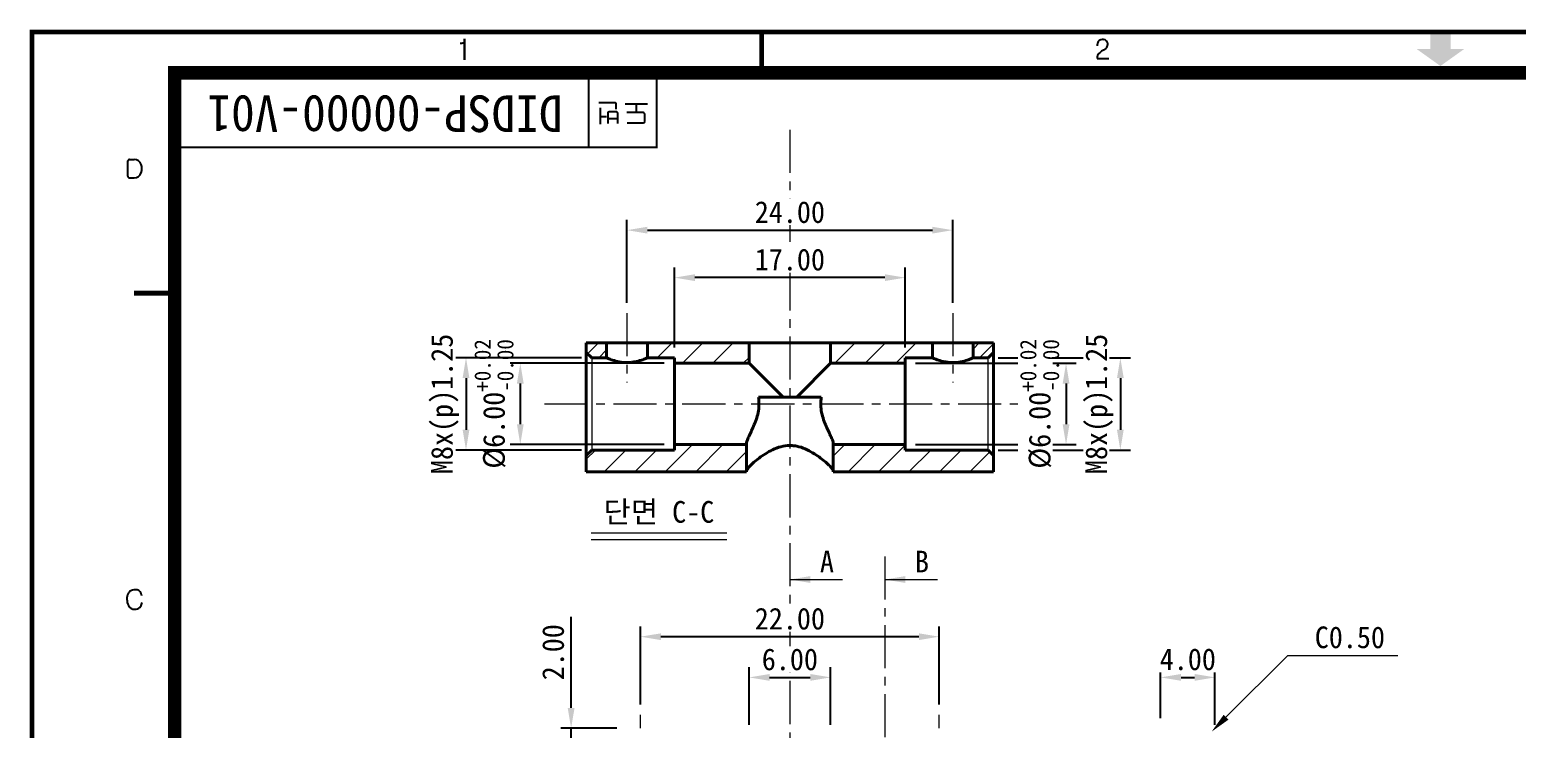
# Model space of a CAD drawing. Header units: millimetres. Extents: x 20 to 420, y 20 to 297.
# Drawn here: x 19.6 to 238.7, y 194.3 to 297.4 of the extents above; entities that cross this region are included whole.
import ezdxf

# ---------------------------------------------------------------- set-up
doc = ezdxf.new("R2010")
doc.units = ezdxf.units.MM
doc.linetypes.add('CENTERX2', pattern=[20.32, 12.7, -2.54, 2.54, -2.54])
doc.layers.get('0').update_dxf_attribs({"color": 6})
doc.layers.add('0 @ 1', color=6, linetype='Continuous')
for name, color, linetype, lineweight in [('CENTER', 1, 'CENTERX2', 9), ('DIM', 2, 'Continuous', 9), ('HATCH', 5, 'Continuous', 13), ('HIDDEN', 252, 'Continuous', 13), ('OUTLINE', 3, 'Continuous', 40), ('기준선', 6, 'Continuous', 9)]:
    doc.layers.add(name, color=color, linetype=linetype, lineweight=lineweight)
doc.styles.get("Standard").update_dxf_attribs({"font": '', "height": 3.2})
doc.styles.get('Standard').set_extended_font_data('GulimChe')
doc.dimstyles.new('척도 2배 - (x.xx)', dxfattribs={"dimtxt": 3.2, "dimasz": 3, "dimexe": 1.5, "dimexo": 1.5, "dimgap": 1, "dimtad": 1, "dimlfac": 0.5, "dimzin": 0, "dimdsep": 46, "dimtxsty": 'Standard', "dimcen": 0, "dimclrd": 2, "dimclre": 2, "dimclrt": 2, "dimaunit": 1, "dimadec": 1, "dimazin": 0, "dimtfac": 0.75, "dimtmove": 0, "dimatfit": 0, "dimfxl": 1, "dimtfill": 1, "dimtolj": 1, "dimtzin": 0, "dimarcsym": 0})
pattern_1 = [(45, (7.426, 14.0592), (-2.245064, 2.245064), [])]
pattern_2 = [(45, (0, -18.4029), (-1.122532, 1.122532), [])]

# ---------------------------------------------------------------- blocks, each defined once
blk = doc.blocks.new('A-3_규격도면_동인광학')
blk.add_hatch(color=256).paths.add_polyline_path([(209, 277), (206, 277), (206, 274.5), (204, 274.5), (207.5, 272), (211, 274.5), (209, 274.5)])
for p, q in [((63.73, 272.93), (63.73, 275.99)), ((63.73, 275.99), (63.73, 272.93)), ((63.07, 275.38), (63.32, 275.38)), ((156.98, 274.96), (156.98, 275.22)), ((157.84, 274.33), (157.74, 274.26)), ((158.18, 274.56), (157.84, 274.33)), ((158.26, 274.63), (158.18, 274.56)), ((156.9, 273.09), (158.65, 273.09)), ((82, 270), (82, 260)), ((85.87, 266.55), (83.48, 266.55)), ((83.73, 263.42), (83.73, 265.84)), ((86.07, 265.22), (84.99, 265.22)), ((86.06, 265.64), (86.06, 266.4)), ((86.28, 263.52), (86.28, 265.05)), ((90.69, 266.36), (87.36, 266.36)), ((90.02, 265.12), (87.64, 265.12)), ((89.03, 265.33), (89.03, 266.36)), ((84.63, 264.48), (83.73, 264.48)), ((84.81, 265.01), (84.81, 263.52)), ((86.28, 264.22), (84.81, 264.22)), ((87.68, 263.62), (90.05, 263.62)), ((90.27, 263.83), (90.27, 264.89)), ((14.11, 255.76), (14.11, 258)), ((14.35, 258.23), (15.04, 258.23)), ((16.18, 193.86), (16.14, 194.04))]:
    blk.add_line(p, q)
for points, const_width in [([(0, 0), (0, 277), (400, 277), (400, 0)], 0.7), ([(21, 6), (21, 271), (394, 271), (394, 6)], 2)]:
    blk.add_lwpolyline(points, close=True, dxfattribs=dict(const_width=const_width))
for points, const_width in [([(107.5, 277), (107.5, 270.33)], 0.7), ([(22, 260), (92, 260), (92, 270)], 0.3), ([(15, 238.5), (21.67, 238.5)], 0.7)]:
    blk.add_lwpolyline(points, dxfattribs=dict(const_width=const_width))
for centre, radius, start, end in [((63.32, 275.8), 0.418, 270, 351.8564), ((157.65, 275.22), 0.675, 135.3614, 180), ((157.65, 273.31), 0.705, 132.8749, 161.3803), ((157.57, 275.31), 0.56, 116.1126, 135.3614), ((159.75, 271.05), 3.8, 121.9901, 132.8749), ((157.74, 274.95), 0.951, 75.511, 116.1126), ((157.84, 275.33), 0.566, 52.7857, 75.511), ((157.74, 275.19), 0.74, 352.4081, 52.7857), ((157.61, 275.21), 0.862, 318.1085, 352.4081), ((158.42, 273.05), 1.52, 161.3803, 178.4124), ((84.99, 265.04), 0.181, 90, 191.0214), ((85.9, 266.4), 0.157, 0, 104.5405), ((86.1, 265.05), 0.179, 0, 97.6654), ((90.04, 264.89), 0.23, 0, 93.1332), ((90.05, 263.83), 0.217, 270, 359.9617), ((14.35, 258), 0.234, 89.9627, 180), ((15.02, 256.63), 1.12, 270.2296, 341.2755), ((15.04, 257.12), 1.11, 18.7245, 90), ((14.3, 256.87), 1.88, 341.2755, 18.7245), ((14.35, 255.75), 0.241, 177.6028, 269.7704), ((14.69, 339.44), 83.93, 269.7704, 270.2296), ((15.89, 193.35), 1.93, 153.4408, 179.3877), ((15.94, 193.35), 1.97, 179.3877, 207.825), ((15.03, 193.78), 0.968, 126.0964, 153.4408), ((14.92, 193.92), 0.786, 112.6651, 126.0964), ((15.21, 193.24), 1.52, 84.5855, 112.6651), ((15.27, 193.91), 0.857, 49.4232, 84.5855), ((15.2, 193.83), 0.962, 12.5369, 49.4232), ((14.87, 193.08), 1.36, 325.2032, 351.393), ((15.05, 192.88), 0.971, 207.825, 248.4845), ((15.15, 193.14), 1.26, 248.4845, 279.0922), ((15.2, 192.85), 0.954, 279.0922, 325.2032)]:
    blk.add_arc(centre, radius, start, end)
blk = doc.blocks.new('*D59')
at = {"layer": 'Defpoints', "color": 0, "ltscale": 0.5, "transparency": 16777216}
for p in [(137.65, 201.84), (125.65, 193.33), (137.65, 193.33)]:
    blk.add_point(p, dxfattribs=at)
at = {"layer": 'DIM', "color": 2, "lineweight": -2, "ltscale": 0.5, "transparency": 16777216}
for p, q in [((125.65, 194.83), (125.65, 203.34)), ((128.65, 201.84), (134.65, 201.84)), ((137.65, 194.83), (137.65, 203.34))]:
    blk.add_line(p, q, dxfattribs=at)
at = {"layer": 'DIM', "color": 2, "ltscale": 0.5, "transparency": 16777216}
for points in [[(128.65, 202.34), (128.65, 201.34), (125.65, 201.84)], [(134.65, 202.34), (134.65, 201.34), (137.65, 201.84)]]:
    blk.add_solid(points, dxfattribs=at)
at = {"layer": 'DIM', "color": 2, "ltscale": 0.5, "transparency": 16777216, "insert": (131.65, 204.48), "char_height": 3.2, "attachment_point": 5, "bg_fill": 3, "box_fill_scale": 1.1, "bg_fill_color": 256, "bg_fill_true_color": 13158600, "bg_fill_transparency": 0}
blk.add_mtext('\\A1;6.00', dxfattribs=at)
blk = doc.blocks.new('*D60')
at = {"layer": 'Defpoints', "color": 0, "ltscale": 0.5, "transparency": 16777216}
for p in [(109.65, 207.84), (109.65, 196.33), (153.65, 196.33)]:
    blk.add_point(p, dxfattribs=at)
at = {"layer": 'DIM', "color": 2, "lineweight": -2, "ltscale": 0.5, "transparency": 16777216}
for p, q in [((109.65, 197.83), (109.65, 209.34)), ((153.65, 197.83), (153.65, 209.34)), ((150.65, 207.84), (112.65, 207.84))]:
    blk.add_line(p, q, dxfattribs=at)
at = {"layer": 'DIM', "color": 2, "ltscale": 0.5, "transparency": 16777216}
for points in [[(112.65, 208.34), (112.65, 207.34), (109.65, 207.84)], [(150.65, 208.34), (150.65, 207.34), (153.65, 207.84)]]:
    blk.add_solid(points, dxfattribs=at)
at = {"layer": 'DIM', "color": 2, "ltscale": 0.5, "transparency": 16777216, "insert": (131.65, 210.48), "char_height": 3.2, "attachment_point": 5, "bg_fill": 3, "box_fill_scale": 1.1, "bg_fill_color": 256, "bg_fill_true_color": 13158600, "bg_fill_transparency": 0}
blk.add_mtext('\\A1;22.00', dxfattribs=at)
blk = doc.blocks.new('*D70')
at = {"layer": 'Defpoints', "color": 0, "ltscale": 0.5, "transparency": 16777216}
for p in [(99.42, 194.33), (107.65, 194.33), (122.65, 190.33)]:
    blk.add_point(p, dxfattribs=at)
at = {"layer": 'DIM', "color": 2, "lineweight": -2, "ltscale": 0.5, "transparency": 16777216}
for p, q in [((99.42, 197.33), (99.42, 210.76)), ((106.15, 194.33), (97.92, 194.33)), ((99.42, 190.33), (99.42, 194.33)), ((121.15, 190.33), (97.92, 190.33)), ((99.42, 187.33), (99.42, 184.33))]:
    blk.add_line(p, q, dxfattribs=at)
at = {"layer": 'DIM', "color": 2, "ltscale": 0.5, "transparency": 16777216}
for points in [[(98.92, 197.33), (99.92, 197.33), (99.42, 194.33)], [(98.92, 187.33), (99.92, 187.33), (99.42, 190.33)]]:
    blk.add_solid(points, dxfattribs=at)
at = {"layer": 'DIM', "color": 2, "ltscale": 0.5, "transparency": 16777216, "insert": (96.78, 205.55), "char_height": 3.2, "attachment_point": 5, "rotation": 90, "bg_fill": 3, "box_fill_scale": 1.1, "bg_fill_color": 256, "bg_fill_true_color": 13158600, "bg_fill_transparency": 0}
blk.add_mtext('\\A1;2.00', dxfattribs=at)
blk = doc.blocks.new('*D74')
at = {"layer": 'Defpoints', "color": 0, "ltscale": 0.5, "transparency": 16777216}
for p in [(186.28, 194.33), (194.28, 193.33)]:
    blk.add_point(p, dxfattribs=at)
at = {"layer": 'DIM', "color": 2, "lineweight": -2, "ltscale": 0.5, "transparency": 16777216}
for p, q in [((186.28, 195.83), (186.28, 203.34)), ((189.28, 201.84), (191.28, 201.84)), ((194.28, 194.83), (194.28, 203.34))]:
    blk.add_line(p, q, dxfattribs=at)
at = {"layer": 'DIM', "color": 2, "ltscale": 0.5, "transparency": 16777216}
for points in [[(189.28, 202.34), (189.28, 201.34), (186.28, 201.84)], [(191.28, 202.34), (191.28, 201.34), (194.28, 201.84)]]:
    blk.add_solid(points, dxfattribs=at)
at = {"layer": 'DIM', "color": 2, "ltscale": 0.5, "transparency": 16777216, "insert": (190.28, 204.49), "char_height": 3.2, "attachment_point": 5, "bg_fill": 3, "box_fill_scale": 1.1, "bg_fill_color": 256, "bg_fill_true_color": 13158600, "bg_fill_transparency": 0}
blk.add_mtext('\\A1;4.00', dxfattribs=at)
at = {"layer": 'Defpoints', "color": 0, "ltscale": 0.5, "transparency": 16777216}
blk.add_point((194.28, 201.84), dxfattribs=at)
blk = doc.blocks.new('*D83')
at = {"layer": 'Defpoints', "color": 0, "ltscale": 0.5, "transparency": 16777216}
for p in [(160.85, 248.97), (160.85, 235.37)]:
    blk.add_point(p, dxfattribs=at)
at = {"layer": 'DIM', "color": 2, "lineweight": -2, "ltscale": 0.5, "transparency": 16777216}
for p, q in [((162.35, 248.97), (181.84, 248.97)), ((180.34, 245.97), (180.34, 238.37)), ((162.35, 235.37), (181.84, 235.37))]:
    blk.add_line(p, q, dxfattribs=at)
at = {"layer": 'DIM', "color": 2, "ltscale": 0.5, "transparency": 16777216}
for points in [[(179.84, 245.97), (180.84, 245.97), (180.34, 248.97)], [(179.84, 238.37), (180.84, 238.37), (180.34, 235.37)]]:
    blk.add_solid(points, dxfattribs=at)
at = {"layer": 'DIM', "color": 2, "ltscale": 0.5, "transparency": 16777216, "insert": (177.25, 242.17), "char_height": 3.2, "attachment_point": 5, "rotation": 90, "bg_fill": 3, "box_fill_scale": 1.1, "bg_fill_color": 256, "bg_fill_true_color": 13158600, "bg_fill_transparency": 0}
blk.add_mtext('\\A1;M8x(p)1.25', dxfattribs=at)
at = {"layer": 'Defpoints', "color": 0, "ltscale": 0.5, "transparency": 16777216}
blk.add_point((180.34, 235.37), dxfattribs=at)
blk = doc.blocks.new('*D84')
at = {"layer": 'Defpoints', "color": 0, "ltscale": 0.5, "transparency": 16777216}
for p in [(114.65, 248.17), (114.65, 236.17)]:
    blk.add_point(p, dxfattribs=at)
at = {"layer": 'DIM', "color": 2, "lineweight": -2, "ltscale": 0.5, "transparency": 16777216}
for p, q in [((113.15, 248.17), (90.43, 248.17)), ((91.93, 245.17), (91.93, 239.17)), ((113.15, 236.17), (90.43, 236.17))]:
    blk.add_line(p, q, dxfattribs=at)
at = {"layer": 'DIM', "color": 2, "ltscale": 0.5, "transparency": 16777216}
for points in [[(91.43, 245.17), (92.43, 245.17), (91.93, 248.17)], [(91.43, 239.17), (92.43, 239.17), (91.93, 236.17)]]:
    blk.add_solid(points, dxfattribs=at)
at = {"layer": 'DIM', "color": 2, "ltscale": 0.5, "transparency": 16777216, "insert": (88.04, 242.17), "char_height": 3.2, "attachment_point": 5, "rotation": 90, "bg_fill": 3, "box_fill_scale": 1.1, "bg_fill_color": 256, "bg_fill_true_color": 13158600, "bg_fill_transparency": 0}
blk.add_mtext('\\A1;%%C6.00{\\H2.400000;\\S+0.02^ -0.00;}', dxfattribs=at)
at = {"layer": 'Defpoints', "color": 0, "ltscale": 0.5, "transparency": 16777216}
blk.add_point((91.93, 236.17), dxfattribs=at)
blk = doc.blocks.new('*D85')
at = {"layer": 'Defpoints', "color": 0, "ltscale": 0.5, "transparency": 16777216}
for p in [(102.45, 248.97), (102.45, 235.37)]:
    blk.add_point(p, dxfattribs=at)
at = {"layer": 'DIM', "color": 2, "lineweight": -2, "ltscale": 0.5, "transparency": 16777216}
for p, q in [((100.95, 248.97), (82.43, 248.97)), ((83.93, 245.97), (83.93, 238.37)), ((100.95, 235.37), (82.43, 235.37))]:
    blk.add_line(p, q, dxfattribs=at)
at = {"layer": 'DIM', "color": 2, "ltscale": 0.5, "transparency": 16777216}
for points in [[(83.43, 245.97), (84.43, 245.97), (83.93, 248.97)], [(83.43, 238.37), (84.43, 238.37), (83.93, 235.37)]]:
    blk.add_solid(points, dxfattribs=at)
at = {"layer": 'DIM', "color": 2, "ltscale": 0.5, "transparency": 16777216, "insert": (80.84, 242.17), "char_height": 3.2, "attachment_point": 5, "rotation": 90, "bg_fill": 3, "box_fill_scale": 1.1, "bg_fill_color": 256, "bg_fill_true_color": 13158600, "bg_fill_transparency": 0}
blk.add_mtext('\\A1;M8x(p)1.25', dxfattribs=at)
at = {"layer": 'Defpoints', "color": 0, "ltscale": 0.5, "transparency": 16777216}
blk.add_point((83.93, 235.37), dxfattribs=at)
blk = doc.blocks.new('*D86')
at = {"layer": 'Defpoints', "color": 0, "ltscale": 0.5, "transparency": 16777216}
for p in [(148.65, 248.17), (148.65, 236.17)]:
    blk.add_point(p, dxfattribs=at)
at = {"layer": 'DIM', "color": 2, "lineweight": -2, "ltscale": 0.5, "transparency": 16777216}
for p, q in [((150.15, 248.17), (173.84, 248.17)), ((172.34, 245.17), (172.34, 239.17)), ((150.15, 236.17), (173.84, 236.17))]:
    blk.add_line(p, q, dxfattribs=at)
at = {"layer": 'DIM', "color": 2, "ltscale": 0.5, "transparency": 16777216}
for points in [[(171.84, 245.17), (172.84, 245.17), (172.34, 248.17)], [(171.84, 239.17), (172.84, 239.17), (172.34, 236.17)]]:
    blk.add_solid(points, dxfattribs=at)
at = {"layer": 'DIM', "color": 2, "ltscale": 0.5, "transparency": 16777216, "insert": (168.44, 242.17), "char_height": 3.2, "attachment_point": 5, "rotation": 90, "bg_fill": 3, "box_fill_scale": 1.1, "bg_fill_color": 256, "bg_fill_true_color": 13158600, "bg_fill_transparency": 0}
blk.add_mtext('\\A1;%%C6.00{\\H2.400000;\\S+0.02^ -0.00;}', dxfattribs=at)
at = {"layer": 'Defpoints', "color": 0, "ltscale": 0.5, "transparency": 16777216}
blk.add_point((172.34, 236.17), dxfattribs=at)
blk = doc.blocks.new('*D87')
at = {"layer": 'Defpoints', "color": 0, "ltscale": 0.5, "transparency": 16777216}
for p in [(155.65, 267.79), (107.65, 255.57), (155.65, 255.57)]:
    blk.add_point(p, dxfattribs=at)
at = {"layer": 'DIM', "color": 2, "lineweight": -2, "ltscale": 0.5, "transparency": 16777216}
for p, q in [((107.65, 257.07), (107.65, 269.29)), ((110.65, 267.79), (152.65, 267.79)), ((155.65, 257.07), (155.65, 269.29))]:
    blk.add_line(p, q, dxfattribs=at)
at = {"layer": 'DIM', "color": 2, "ltscale": 0.5, "transparency": 16777216}
for points in [[(110.65, 268.29), (110.65, 267.29), (107.65, 267.79)], [(152.65, 268.29), (152.65, 267.29), (155.65, 267.79)]]:
    blk.add_solid(points, dxfattribs=at)
at = {"layer": 'DIM', "color": 2, "ltscale": 0.5, "transparency": 16777216, "insert": (131.65, 270.43), "char_height": 3.2, "attachment_point": 5, "bg_fill": 3, "box_fill_scale": 1.1, "bg_fill_color": 256, "bg_fill_true_color": 13158600, "bg_fill_transparency": 0}
blk.add_mtext('\\A1;24.00', dxfattribs=at)
blk = doc.blocks.new('*D88')
at = {"layer": 'Defpoints', "color": 0, "ltscale": 0.5, "transparency": 16777216}
for p in [(114.65, 260.79), (114.65, 248.97), (148.65, 248.97)]:
    blk.add_point(p, dxfattribs=at)
at = {"layer": 'DIM', "color": 2, "lineweight": -2, "ltscale": 0.5, "transparency": 16777216}
for p, q in [((114.65, 250.47), (114.65, 262.29)), ((145.65, 260.79), (117.65, 260.79)), ((148.65, 250.47), (148.65, 262.29))]:
    blk.add_line(p, q, dxfattribs=at)
at = {"layer": 'DIM', "color": 2, "ltscale": 0.5, "transparency": 16777216}
for points in [[(117.65, 261.29), (117.65, 260.29), (114.65, 260.79)], [(145.65, 261.29), (145.65, 260.29), (148.65, 260.79)]]:
    blk.add_solid(points, dxfattribs=at)
at = {"layer": 'DIM', "color": 2, "ltscale": 0.5, "transparency": 16777216, "insert": (131.65, 263.43), "char_height": 3.2, "attachment_point": 5, "bg_fill": 3, "box_fill_scale": 1.1, "bg_fill_color": 256, "bg_fill_true_color": 13158600, "bg_fill_transparency": 0}
blk.add_mtext('\\A1;17.00', dxfattribs=at)

msp = doc.modelspace()

# ---------------------------------------------------------------- hatches: boundary and pattern name
at = {"layer": 'HATCH'}
h = msp.add_hatch(dxfattribs=at)
h.set_pattern_fill('ANSI31', color=256, scale=0.5, style=0)
h.set_pattern_definition(pattern_2)
h.paths.add_polyline_path([(104.65, 251.165), (101.65, 251.165), (101.65, 249.765), (102.45, 248.965), (104.65, 248.965)], flags=0)
h = msp.add_hatch(dxfattribs=at)
h.set_pattern_fill('ANSI31', color=256, style=0)
h.set_pattern_definition(pattern_1)
h.paths.add_polyline_path([(114.65, 248.165), (125.65, 248.165), (125.65, 251.165), (110.65, 251.165), (110.65, 248.965), (114.65, 248.965)], flags=0)
h = msp.add_hatch(dxfattribs=at)
h.set_pattern_fill('ANSI31', color=256, style=0)
h.set_pattern_definition(pattern_1)
h.paths.add_polyline_path([(137.65, 248.165), (148.65, 248.165), (148.65, 248.965), (152.65, 248.965), (152.65, 251.165), (137.65, 251.165)], flags=0)
h = msp.add_hatch(dxfattribs=at)
h.set_pattern_fill('ANSI31', color=256, scale=0.5, style=0)
h.set_pattern_definition(pattern_2)
h.paths.add_polyline_path([(160.85, 248.965), (161.65, 249.765), (161.65, 251.165), (158.65, 251.165), (158.65, 248.965)], flags=0)
h = msp.add_hatch(dxfattribs=at)
h.set_pattern_fill('ANSI31', color=256, style=0)
h.set_pattern_definition(pattern_1)
h.paths.add_polyline_path([(125.25, 236.165), (114.65, 236.165), (114.65, 235.365), (102.45, 235.365), (101.65, 234.565), (101.65, 232.165), (125.25, 232.165)], flags=0)
h = msp.add_hatch(dxfattribs=at)
h.set_pattern_fill('ANSI31', color=256, style=0)
h.set_pattern_definition(pattern_1)
h.paths.add_polyline_path([(148.65, 236.165), (138.05, 236.165), (138.05, 232.165), (161.65, 232.165), (161.65, 234.565), (160.85, 235.365), (148.65, 235.365)], flags=0)

# ---------------------------------------------------------------- linework, layer by layer
at = {"layer": 'CENTER', "ltscale": 0.5}
for p, q in [((131.65, 282.593), (131.65, 164.735)), ((95.482, 242.165), (168.741, 242.165))]:
    msp.add_line(p, q, dxfattribs=at)
at = {"layer": 'DIM', "color": 2, "ltscale": 0.5}
for p, q in [((102.351, 223.15), (122.354, 223.15)), ((102.351, 222.15), (122.354, 222.15)), ((131.65, 216.271), (139.414, 216.271)), ((145.65, 216.271), (153.414, 216.271)), ((205.033, 205.086), (195.903, 195.956))]:
    msp.add_line(p, q, dxfattribs=at)
for points in [[(134.65, 216.771), (134.65, 215.771), (131.65, 216.271)], [(148.65, 216.771), (148.65, 215.771), (145.65, 216.271)]]:
    msp.add_solid(points, dxfattribs=at)
at = {"layer": 'HIDDEN'}
for p, q in [((102.45, 248.965), (102.45, 235.365)), ((160.85, 235.365), (160.85, 248.965))]:
    msp.add_line(p, q, dxfattribs=at)
at = {"layer": 'OUTLINE'}
for p, q in [((101.65, 251.165), (104.65, 251.165)), ((101.65, 251.165), (101.65, 249.765)), ((102.45, 248.965), (101.65, 249.765)), ((101.65, 234.565), (101.65, 249.765)), ((104.65, 248.965), (104.65, 251.165)), ((110.65, 251.165), (104.65, 251.165)), ((110.65, 251.165), (110.65, 248.965)), ((110.65, 251.165), (125.65, 251.165)), ((125.65, 248.165), (125.65, 251.165)), ((125.65, 251.165), (137.65, 251.165)), ((137.65, 251.165), (137.65, 248.165)), ((137.65, 251.165), (152.65, 251.165)), ((152.65, 248.965), (152.65, 251.165)), ((158.65, 251.165), (152.65, 251.165)), ((158.65, 251.165), (158.65, 248.965)), ((158.65, 251.165), (161.65, 251.165)), ((161.65, 249.765), (160.85, 248.965)), ((161.65, 249.765), (161.65, 251.165)), ((161.65, 249.765), (161.65, 234.565)), ((104.65, 248.965), (102.45, 248.965)), ((114.65, 248.965), (110.65, 248.965)), ((114.65, 248.165), (114.65, 248.965)), ((125.65, 248.165), (114.65, 248.165)), ((114.65, 248.165), (114.65, 236.165)), ((125.65, 248.165), (130.65, 243.165)), ((132.65, 243.165), (137.65, 248.165)), ((148.65, 248.165), (137.65, 248.165)), ((148.65, 248.965), (152.65, 248.965)), ((148.65, 248.965), (148.65, 248.165)), ((148.65, 236.165), (148.65, 248.165)), ((158.65, 248.965), (160.85, 248.965)), ((127.017, 243.165), (130.65, 243.165)), ((130.65, 243.165), (132.65, 243.165)), ((132.65, 243.165), (136.282, 243.165)), ((101.65, 234.565), (102.45, 235.365)), ((101.65, 234.565), (101.65, 232.165)), ((102.45, 235.365), (114.65, 235.365)), ((114.65, 235.365), (114.65, 236.165)), ((114.65, 236.165), (125.25, 236.165)), ((125.25, 236.165), (125.25, 236.356)), ((125.25, 236.165), (125.25, 232.165)), ((138.05, 236.356), (138.05, 236.165)), ((138.05, 236.165), (148.65, 236.165)), ((138.05, 232.165), (138.05, 236.165)), ((148.65, 236.165), (148.65, 235.365)), ((160.85, 235.365), (148.65, 235.365)), ((160.85, 235.365), (161.65, 234.565)), ((161.65, 232.165), (161.65, 234.565)), ((101.65, 232.165), (125.25, 232.165)), ((138.05, 232.165), (161.65, 232.165))]:
    msp.add_line(p, q, dxfattribs=at)
for points, knots in [([(104.65, 248.965), (104.65, 248.965), (104.67, 248.956), (104.748, 248.922), (104.806, 248.897), (104.959, 248.834), (105.052, 248.797), (105.269, 248.715), (105.394, 248.67), (105.805, 248.535), (106.135, 248.443), (106.854, 248.309), (107.253, 248.268), (107.846, 248.268), (108.048, 248.278), (108.436, 248.315), (108.624, 248.343), (109.169, 248.444), (109.497, 248.536), (109.909, 248.671), (110.032, 248.715), (110.248, 248.797), (110.343, 248.835), (110.494, 248.898), (110.551, 248.922), (110.63, 248.956), (110.65, 248.965), (110.65, 248.965)], [0, 0, 0, 0, 0.0625, 0.0625, 0.125, 0.125, 0.1875, 0.1875, 0.25, 0.25, 0.375, 0.375, 0.5, 0.5, 0.5625, 0.5625, 0.625, 0.625, 0.75, 0.75, 0.8125, 0.8125, 0.875, 0.875, 0.9375, 0.9375, 1, 1, 1, 1]), ([(158.65, 248.965), (158.65, 248.965), (158.63, 248.956), (158.551, 248.922), (158.493, 248.897), (158.34, 248.834), (158.248, 248.797), (158.031, 248.715), (157.905, 248.67), (157.494, 248.535), (157.165, 248.443), (156.446, 248.309), (156.047, 248.268), (155.453, 248.268), (155.252, 248.278), (154.863, 248.315), (154.675, 248.343), (154.13, 248.444), (153.803, 248.536), (153.391, 248.671), (153.268, 248.715), (153.051, 248.797), (152.957, 248.835), (152.806, 248.898), (152.748, 248.922), (152.67, 248.956), (152.65, 248.965), (152.65, 248.965)], [0, 0, 0, 0, 0.0625, 0.0625, 0.125, 0.125, 0.1875, 0.1875, 0.25, 0.25, 0.375, 0.375, 0.5, 0.5, 0.5625, 0.5625, 0.625, 0.625, 0.75, 0.75, 0.8125, 0.8125, 0.875, 0.875, 0.9375, 0.9375, 1, 1, 1, 1]), ([(125.25, 236.356), (125.25, 236.452), (125.282, 236.582), (125.397, 236.904), (125.481, 237.098), (125.781, 237.749), (126.048, 238.283), (126.564, 239.482), (126.82, 240.16), (127.042, 241.259), (127.088, 241.643), (127.106, 242.403), (127.078, 242.789), (127.017, 243.165)], [0, 0, 0, 0, 0.125, 0.125, 0.25, 0.25, 0.5, 0.5, 0.75, 0.75, 0.875, 0.875, 1, 1, 1, 1]), ([(136.282, 243.165), (136.221, 242.789), (136.194, 242.41), (136.211, 241.647), (136.257, 241.262), (136.405, 240.531), (136.507, 240.174), (136.737, 239.501), (136.863, 239.184), (137.122, 238.584), (137.255, 238.298), (137.502, 237.774), (137.617, 237.535), (137.817, 237.102), (137.901, 236.907), (138.017, 236.583), (138.05, 236.453), (138.05, 236.356)], [0, 0, 0, 0, 0.125, 0.125, 0.25, 0.25, 0.375, 0.375, 0.5, 0.5, 0.625, 0.625, 0.75, 0.75, 0.875, 0.875, 1, 1, 1, 1]), ([(125.25, 232.278), (125.25, 232.347), (125.297, 232.444), (125.473, 232.691), (125.604, 232.843), (126.098, 233.348), (126.565, 233.763), (127.406, 234.397), (127.714, 234.614), (128.375, 235.031), (128.727, 235.23), (129.484, 235.588), (129.894, 235.747), (130.747, 235.97), (131.203, 236.034), (131.876, 236.034), (132.099, 236.019), (132.546, 235.959), (132.767, 235.914), (133.407, 235.747), (133.813, 235.589), (134.575, 235.229), (134.926, 235.03), (135.583, 234.615), (135.892, 234.398), (136.454, 233.974), (136.708, 233.767), (137.162, 233.371), (137.364, 233.182), (137.693, 232.845), (137.823, 232.696), (138.002, 232.445), (138.05, 232.347), (138.05, 232.278)], [0, 0, 0, 0, 0.0625, 0.0625, 0.125, 0.125, 0.25, 0.25, 0.3125, 0.3125, 0.375, 0.375, 0.4375, 0.4375, 0.5, 0.5, 0.53125, 0.53125, 0.5625, 0.5625, 0.625, 0.625, 0.6875, 0.6875, 0.75, 0.75, 0.8125, 0.8125, 0.875, 0.875, 0.9375, 0.9375, 1, 1, 1, 1])]:
    msp.add_open_spline(points, degree=3, knots=knots, dxfattribs=at)
at = {"layer": '기준선', "ltscale": 0.5}
for p, q in [((109.65, 194.335), (109.65, 196.335)), ((153.65, 194.335), (153.65, 196.335))]:
    msp.add_line(p, q, dxfattribs=at)

# ---------------------------------------------------------------- block references
at = {"layer": '0 @ 1'}
msp.add_blockref('A-3_규격도면_동인광학', (20, 20), dxfattribs=at)

# ---------------------------------------------------------------- texts
at = {"layer": 'DIM', "insert": (72, 285), "char_height": 5.4, "width": 60, "attachment_point": 5, "rotation": 180}
msp.add_mtext('DIDSP-00000-V01', dxfattribs=at)
at = {"layer": 'DIM', "color": 2, "ltscale": 0.5, "char_height": 3.2, "attachment_point": 5}
for s, insert in [('\\A1;A', (137.11, 218.921)), ('\\A1;B', (151.11, 218.921))]:
    msp.add_mtext(s, dxfattribs=dict(at, insert=insert))

# ---------------------------------------------------------------- next in the draw order: texts
at = {"layer": 'DIM', "color": 2, "ltscale": 0.5, "insert": (214.158, 207.724), "char_height": 3.2, "attachment_point": 5, "bg_fill": 3, "box_fill_scale": 1.1, "bg_fill_color": 256, "bg_fill_true_color": 13158600, "bg_fill_transparency": 0}
msp.add_mtext('\\A1;C0.50', dxfattribs=at)

# ---------------------------------------------------------------- next in the draw order: dimensions: what is measured, and where the dimension line sits
at = {"layer": 'DIM', "ltscale": 0.5}
dim = msp.add_linear_dim(base=(91.932, 236.165), p1=(114.65, 248.165), p2=(114.65, 236.165), angle=90, text='%%C<>', dimstyle='척도 2배 - (x.xx)', override={"dimgap": 1, "dimtol": 1, "dimlim": 0, "dimtp": 0.02, "dimtm": 1e-09}, dxfattribs=at)
dim.commit()
dim.dimension.update_dxf_attribs({"geometry": '*D84', "text_midpoint": (91.932, 242.165), "dimtype": 160})
dim = msp.add_linear_dim(base=(180.34, 235.365), p1=(160.85, 248.965), p2=(160.85, 235.365), angle=90, text='M8x(p)1.25', dimstyle='척도 2배 - (x.xx)', dxfattribs=at)
dim.commit()
dim.dimension.update_dxf_attribs({"geometry": '*D83', "text_midpoint": (180.34, 242.165), "dimtype": 160})
dim = msp.add_linear_dim(base=(137.65, 201.845), p1=(125.65, 193.335), p2=(137.65, 193.335), dimstyle='척도 2배 - (x.xx)', dxfattribs=at)
dim.commit()
dim.dimension.update_dxf_attribs({"geometry": '*D59', "text_midpoint": (131.65, 204.483)})
dim = msp.add_linear_dim(base=(194.281, 201.845), p1=(186.281, 194.335), p2=(194.281, 193.335), dimstyle='척도 2배 - (x.xx)', dxfattribs=at)
dim.commit()
dim.dimension.update_dxf_attribs({"geometry": '*D74', "text_midpoint": (190.281, 201.845), "dimtype": 160})

# ---------------------------------------------------------------- next in the draw order: linework, layer by layer
at = {"layer": 'CENTER', "ltscale": 0.5}
msp.add_line((107.65, 255.566), (107.65, 245.343), dxfattribs=at)
at = {"layer": 'DIM', "ltscale": 0.5}
msp.add_line((205.033, 205.086), (221.204, 205.086), dxfattribs=at)
at = {"layer": 'DIM', "color": 2, "ltscale": 0.5}
msp.add_solid([(196.256, 195.602), (195.549, 196.309), (193.781, 193.835)], dxfattribs=at)

# ---------------------------------------------------------------- next in the draw order: texts
at = {"layer": 'DIM', "color": 2, "ltscale": 0.5, "insert": (112.352, 226.12), "char_height": 3.2, "attachment_point": 5}
msp.add_mtext('\\A1;단면 C-C', dxfattribs=at)

# ---------------------------------------------------------------- next in the draw order: dimensions: what is measured, and where the dimension line sits
at = {"layer": 'DIM', "ltscale": 0.5}
dim = msp.add_linear_dim(base=(172.34, 236.165), p1=(148.65, 248.165), p2=(148.65, 236.165), angle=90, text='%%C<>', dimstyle='척도 2배 - (x.xx)', override={"dimgap": 1, "dimtol": 1, "dimlim": 0, "dimtp": 0.02, "dimtm": 1e-09}, dxfattribs=at)
dim.commit()
dim.dimension.update_dxf_attribs({"geometry": '*D86', "text_midpoint": (172.34, 242.165), "dimtype": 160})
dim = msp.add_linear_dim(base=(83.932, 235.365), p1=(102.45, 248.965), p2=(102.45, 235.365), angle=90, text='M8x(p)1.25', dimstyle='척도 2배 - (x.xx)', dxfattribs=at)
dim.commit()
dim.dimension.update_dxf_attribs({"geometry": '*D85', "text_midpoint": (83.932, 242.165), "dimtype": 160})
dim = msp.add_linear_dim(base=(109.65, 207.845), p1=(153.65, 196.335), p2=(109.65, 196.335), dimstyle='척도 2배 - (x.xx)', dxfattribs=at)
dim.commit()
dim.dimension.update_dxf_attribs({"geometry": '*D60', "text_midpoint": (131.65, 210.483)})

# ---------------------------------------------------------------- next in the draw order: linework, layer by layer
at = {"layer": 'CENTER', "ltscale": 0.5}
for p, q in [((155.65, 255.566), (155.65, 245.343)), ((145.65, 219.69), (145.65, 124.735))]:
    msp.add_line(p, q, dxfattribs=at)

# ---------------------------------------------------------------- next in the draw order: dimensions: what is measured, and where the dimension line sits
at = {"layer": 'DIM', "ltscale": 0.5}
dim = msp.add_linear_dim(base=(99.422, 194.335), p1=(122.65, 190.335), p2=(107.65, 194.335), angle=90, dimstyle='척도 2배 - (x.xx)', dxfattribs=at)
dim.commit()
dim.dimension.update_dxf_attribs({"geometry": '*D70', "text_midpoint": (96.783, 205.545)})

# ---------------------------------------------------------------- next in the draw order: dimensions: what is measured, and where the dimension line sits
dim = msp.add_linear_dim(base=(155.65, 267.792), p1=(107.65, 255.566), p2=(155.65, 255.566), dimstyle='척도 2배 - (x.xx)', dxfattribs=at)
dim.commit()
dim.dimension.update_dxf_attribs({"geometry": '*D87', "text_midpoint": (131.65, 270.433)})

# ---------------------------------------------------------------- next in the draw order: dimensions: what is measured, and where the dimension line sits
dim = msp.add_linear_dim(base=(114.65, 260.792), p1=(148.65, 248.965), p2=(114.65, 248.965), dimstyle='척도 2배 - (x.xx)', dxfattribs=at)
dim.commit()
dim.dimension.update_dxf_attribs({"geometry": '*D88', "text_midpoint": (131.65, 263.435)})

doc.saveas('drawing.dxf')
